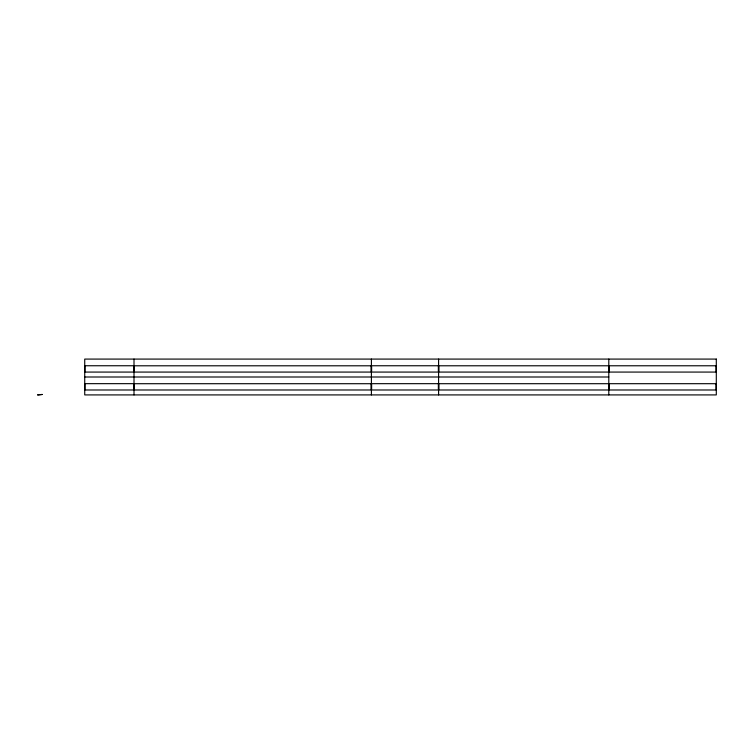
<?xml version="1.0" encoding="UTF-8"?>
<svg xmlns="http://www.w3.org/2000/svg" width="754" height="754" viewBox="0 0 754 754"><rect width="100%" height="100%" fill="white"/><g stroke="black" fill="none" stroke-linecap="round" stroke-linejoin="round"><path stroke-width="1.13" d="M84.731 377L608.798 377M608.798 359.083L608.798 394.917M438.592 359.083L438.592 394.917M371.402 359.083L371.402 394.917M134.005 359.083L134.005 394.917M716.3 359.083L84.731 359.083L84.731 394.917L716.3 394.917L716.3 359.083M133.778 365.747L84.957 365.747L84.957 372.071L133.778 372.071L133.778 365.747M371.175 365.794L134.231 365.794L134.231 372.071L371.175 372.071L371.175 365.794M438.366 365.756L371.628 365.756L371.628 372.071L438.366 372.071L438.366 365.756M608.572 365.784L438.809 365.784L438.809 372.071L608.572 372.071L608.572 365.784M716.074 365.775L609.025 365.775L609.025 372.071L716.074 372.071L716.074 365.775M133.778 383.663L84.957 383.663L84.957 389.988L133.778 389.988L133.778 383.663M371.175 383.711L134.231 383.711L134.231 389.988L371.175 389.988L371.175 383.711M438.366 383.673L371.628 383.673L371.628 389.988L438.366 389.988L438.366 383.673M608.572 383.701L438.809 383.701L438.809 389.988L608.572 389.988L608.572 383.701M716.074 383.692L609.025 383.692L609.025 389.988L716.074 389.988L716.074 383.692M42.177 394.465L37.7 394.917L42.177 394.465"/></g></svg>
